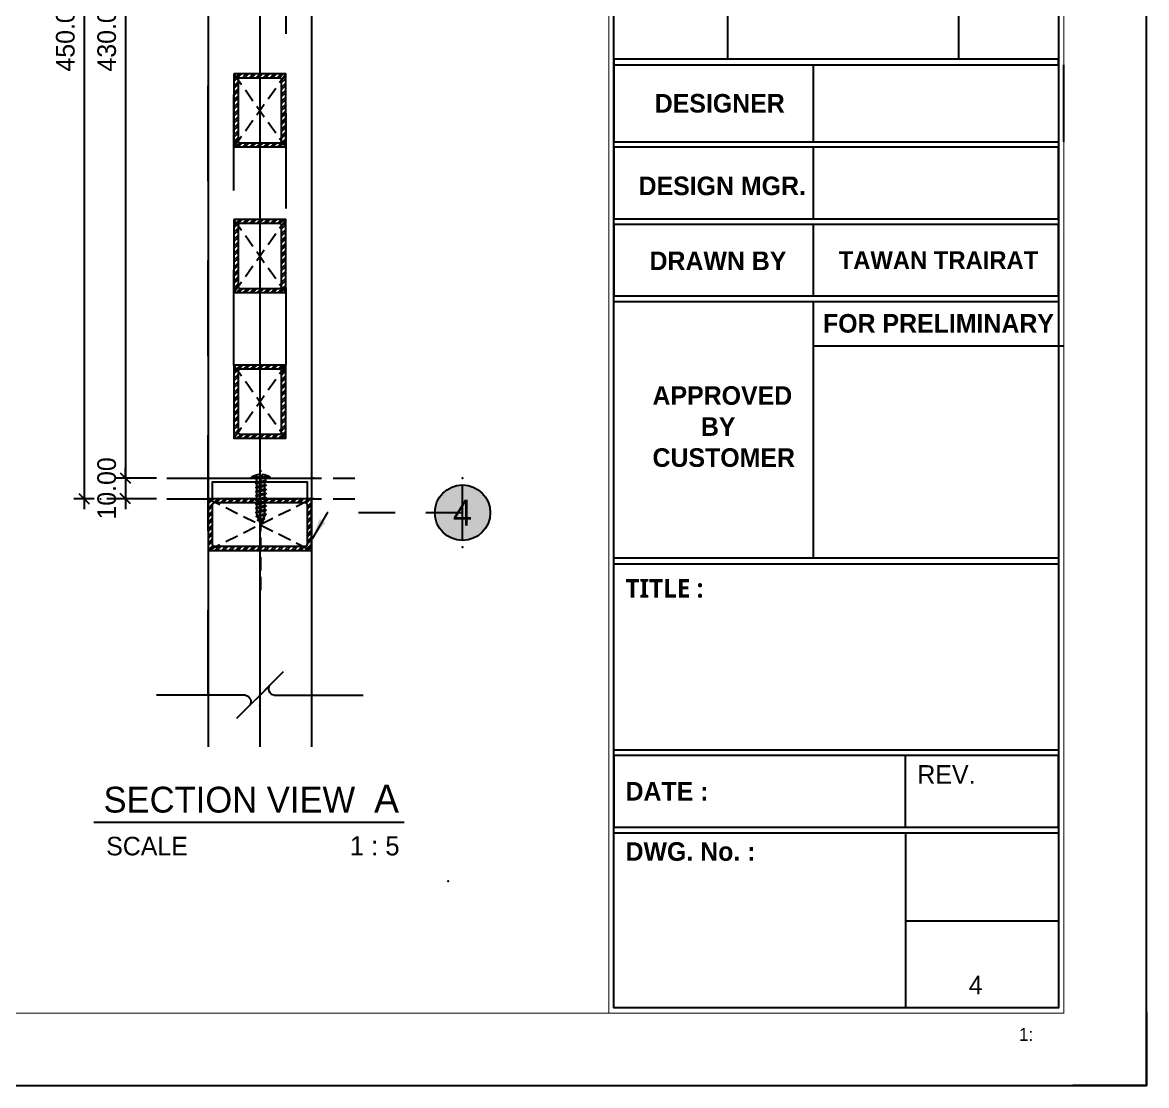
# Model space of a CAD drawing. Header units: millimetres. Extents: x -244126 to 368105, y -173968 to 259060.
# Drawn here: x -11771 to -11227, y 4240 to 4754 of the extents above; entities that cross this region are included whole.
import ezdxf
from ezdxf.enums import TextEntityAlignment as Align

# ---------------------------------------------------------------- set-up
doc = ezdxf.new("R2010")
doc.units = ezdxf.units.MM
doc.header["$MEASUREMENT"] = 0
for name, pattern in [('ACAD_ISO04W100', [30, 24, -3, 0, -3]), ('BORDER2', [22.224999999999998, 6.35, -3.175, 6.35, -3.175, 0, -3.175]), ('CENTER', [2, 1.25, -0.25, 0.25, -0.25]), ('HIDDEN', [9.524999999999999, 6.35, -3.175]), ('TA_GL_023.00000', [63.25, 23, -5.75, 5.75, -5.75, 23]), ('TA_HL_001.00', [6.5, 3.55, -2.95]), ('TA_HL_013.00000', [84.5, 46.15, -38.35])]:
    doc.linetypes.add(name, pattern=pattern)
for name, color, linetype in [('000 - D I M', 6, 'Continuous'), ('000 - GRID', 8, 'CENTER'), ('000 - H A T C H', 8, 'Continuous'), ('000 - H I D D E N', 7, 'Continuous'), ('000 - L I N E 0.1', 1, 'Continuous'), ('000 - SYMBOL CON', 1, 'Continuous'), ('000 - T E X T', 4, 'Continuous'), ('000 - TITLEBLOCK', 4, 'Continuous'), ('000 - WIPEOUT', 250, 'Continuous'), ('001 - ASCESSORIES', 1, 'Continuous'), ('002 - STRUCTURAL STEEL', 4, 'Continuous'), ('A04_TUBE SERIES', 7, 'Continuous')]:
    doc.layers.add(name, color=color, linetype=linetype)
doc.styles.add('BROWALLIA', font='BrowalliaUPC.ttf')
doc.styles.add('Cetury Gothic', font='GOTHIC.TTF')
doc.styles.add('CORDIA', font='cordia.shx')
doc.styles.add('MtXpl_Century_Gothic', font='GOTHICB.TTF')
doc.styles.add('TA', font='Cordia New.ttf', dxfattribs={"height": 4.5})
doc.dimstyles.new('DIM E-E', dxfattribs={"dimscale": 2, "dimtxt": 0.18, "dimasz": 0.1, "dimexe": 0.1, "dimexo": 0.1, "dimgap": 0.09, "dimtad": 1, "dimtoh": 1, "dimzin": 0, "dimdsep": 46, "dimtxsty": 'CORDIA', "dimblk": 'OBLIQUE', "dimcen": 0.1, "dimdle": 0.1, "dimclrd": 40, "dimclre": 140, "dimclrt": 3, "dimadec": 0, "dimazin": 0, "dimtfac": 1, "dimtix": 1, "dimtmove": 2, "dimatfit": 3, "dimfxl": 1, "dimtolj": 1, "dimtzin": 0, "dimarcsym": 0})

# ---------------------------------------------------------------- blocks, each defined once
blk = doc.blocks.new('A$Cfd196da9')
at = {"color": 0, "linetype": 'ByBlock', "const_width": 0.1}
blk.add_lwpolyline([(-143.5, -98.00000000003524), (96.5, -98.00000000003524), (96.5, 98.99999999999818), (-143.5, 98.99999999999818)], close=True, dxfattribs=at)
blk = doc.blocks.new('A$C5e861bfc')
at = {"color": 3, "linetype": 'Continuous'}
for p, q in [((11.47040790368919, -65.01700747420546), (11.47040790368919, -104.7358542747679)), ((33.82087306177709, -65.01700747420546), (33.82087306177709, -104.7358542747679)), ((0.5000003246241249, -105.2733926357469), (0.5000003246241249, -112.7225466695963)), ((19.76407442976779, -105.2733926357469), (19.76407442976779, -112.7225466695963)), ((44, -112.7225466695963), (44, -105.2733926357469)), ((0.5000003246241249, -112.7225466695963), (43.5, -112.7225466695963)), ((19.76407442976779, -113.2600850305171), (19.76407442976779, -120.1717007033876)), ((19.76407442976779, -120.7092390643083), (19.76407442976779, -127.6208547371789)), ((19.76407442976779, -128.1583930981578), (19.76407442976779, -153.0098855276592)), ((19.76407442976779, -132.4586999859021), (44, -132.4586999859021)), ((28.69890843388566, -179.006970301707), (28.69890843388566, -172.0953546288365)), ((28.69890843388566, -179.544508662686), (28.69890843388566, -196.4624616393412)), ((28.69890843388566, -188.0687394183769), (43.5, -188.0687394183769))]:
    blk.add_line(p, q, dxfattribs=at)
for points in [[(0.5, -105.2733926357469), (43.5, -105.2733926357469), (43.5, -104.7358542747679), (0.5, -104.7358542747679)], [(0.5000003246241249, -120.1717007033876), (43.5, -120.1717007033876), (43.5, -113.2600850305171), (0.5000003246241249, -113.2600850305171)], [(0.5000003246241249, -127.6208547371789), (43.5, -127.6208547371789), (43.5, -120.7092390643083), (0.5000003246241249, -120.7092390643083)], [(0.5000003246241249, -128.1583930981578), (43.5, -128.1583930981578), (43.5, -153.0098855276592), (0.5000003246241249, -153.0098855276592)], [(0.5, -153.5474238886381), (43.5, -153.5474238886381), (43.5, -171.5578162678576), (0.5, -171.5578162678576)], [(0.5000003246241249, -179.006970301707), (43.5, -179.006970301707), (43.5, -172.0953546288365), (0.5000003246241249, -172.0953546288365)], [(0.5, -179.544508662686), (43.5, -179.544508662686), (43.5, -196.5000000000291), (0.5, -196.5000000000291)]]:
    blk.add_lwpolyline(points, close=True, dxfattribs=at)
at = {"layer": '000 - T E X T', "color": 3, "const_width": 0.1}
blk.add_lwpolyline([(0, -197.0000000000291), (44, -197.0000000000291), (44, 0), (0, 0)], close=True, dxfattribs=at)
at = {"color": 4, "linetype": 'BORDER2', "style": 'MtXpl_Century_Gothic'}
blk.add_text('TAWAN TRAIRAT', height=1.720122755100661, dxfattribs=at).set_placement((31.88203721487662, -124.1650469007436), align=Align.MIDDLE_CENTER)
at = {"color": 4, "char_height": 1.8, "style": 'Cetury Gothic'}
for s, insert, attachment_point in [('{\\fCentury Gothic|b1|i0|c0|p34;DESIGNER}', (4.444193431860185, -108.0998563348257), 1), ('{\\fCentury Gothic|b1|i0|c0|p34;DESIGN MGR.}', (2.881910953656188, -116.086548729596), 1), ('{\\fCentury Gothic|b1|i0|c0|p34;DRAWN BY}', (3.938821222851402, -123.3359927654674), 1), ('{\\fCentury Gothic|b1|i0|c0|p34;FOR PRELIMINARY}', (31.88203721487662, -129.3829482341243), 2), ('{\\fCentury Gothic|b1|i0|c0|p34;APPROVED\\P       BY\\PCUSTOMER}', (4.227814595971722, -136.3636560618179), 1), ('{\\f@Malgun Gothic|b1|i0|c0|p34;TITLE :}', (1.620489772991277, -155.0047553489567), 1), ('REV.', (29.84535904027871, -173.015147728147), 1), ('{\\fCentury Gothic|b1|i0|c0|p34;DATE :}', (1.620490097615402, -174.6374573390931), 1), ('{\\fCentury Gothic|b1|i0|c0|p34;DWG. No. :}', (1.620489772991277, -180.4643017619383), 1)]:
    blk.add_mtext(s, dxfattribs=dict(at, insert=insert, attachment_point=attachment_point))
blk = doc.blocks.new('*U1678')
at = {"layer": '000 - L I N E 0.1', "color": 21, "linetype": 'Continuous'}
blk.add_lwpolyline([(1485, 35.5985669515303), (1485, 0), (1449.40143304847, 0)], dxfattribs=at)
at = {"layer": '000 - T E X T', "color": 3, "const_width": 0.5}
blk.add_lwpolyline([(1445, 34.99999999982492), (1225, 34.99999999982492), (1225, 1019.999999999991), (1445, 1019.999999999991)], close=True, dxfattribs=at)
at = {"layer": '000 - T E X T', "color": 3}
blk.add_lwpolyline([(1442.5, 37.49999999982492), (1227.5, 37.49999999982492), (1227.5, 1017.499999999991), (1442.5, 1017.499999999991)], close=True, dxfattribs=at)
at = {"layer": '000 - TITLEBLOCK', "color": 250}
blk.add_lwpolyline([(0, 0), (1485, 0), (1485, 1050), (0, 1050)], close=True, dxfattribs=at)
at = {"xscale": 5, "yscale": 5, "zscale": 5}
blk.add_blockref('A$C5e861bfc', (1225, 1019.999999999991), dxfattribs=at)
at = {"layer": '000 - T E X T', "color": 3, "xscale": 5, "yscale": 5, "zscale": 5}
blk.add_blockref('A$Cfd196da9', (742.5, 525), dxfattribs=at)
at = {"color": 4, "style": 'Cetury Gothic'}
blk.add_text(' 1:', height=6.254991836728832, dxfattribs=at).set_placement((1420.987558840125, 21.60324840374415))
at = {"color": 4, "style": 'TA'}
blk.add_attdef('PAPER_SIZE', text='', height=6.254991836728832, dxfattribs=at).set_placement((1421.497533925394, 24.9351406972437), align=Align.MIDDLE_RIGHT)
blk.add_attdef('SCALE_SIZE', text='', height=6.254991836728832, dxfattribs=at).set_placement((1433.777100564457, 25.06541131656832), align=Align.MIDDLE_LEFT)
at = {"layer": '000 - T E X T', "color": 250, "style": 'TA'}
for tag, height, p in [('SUPERLINK', 5, (43.16158817450173, 1039.413349658148)), ('NAMEFILE', 5, (43.16158817450173, 1029.412246727175)), ('SC', 100, (8.409393920970842, 938.0263306360052))]:
    blk.add_attdef(tag, text='', height=height, dxfattribs=at).set_placement(p, align=Align.MIDDLE_LEFT)
at = {"layer": '000 - T E X T', "color": 4, "style": 'TA'}
for tag, height, p in [('PRELIM_NAME_JOB_1', 5, (1311.66251245334, 825.4775246981762)), ('PRELIM_NAME_JOB_2', 5, (1311.66251245334, 814.5692861389898)), ('PRELIM_NAME_PROJECT_1', 7.5, (1237.016375002395, 773.2756477634939)), ('PRELIM_NAME_PROJECT_2', 7.5, (1237.016375002395, 754.7756477634948)), ('PRELIM_NAME_PROJECT_3', 7.5, (1237.016375002395, 736.2756477634957)), ('PRELIM_NAME_TITLE_3', 6, (1238.766375002397, 184.9701797748185)), ('DRAWING_NO1', 6.000000000000001, (1236.527177739654, 82.28844565974441)), ('DRAWING_NO2', 6.000000000000001, (1236.527177739654, 62.28623979779741)), ('PRELIM_NAME_TITLE_1', 1.2, (247.7532750004793, 43.65403595496355)), ('PRELIM_NAME_TITLE_2', 1.2, (247.7532750004793, 40.32403595496362))]:
    blk.add_attdef(tag, text='', height=height, dxfattribs=at).set_placement(p, align=Align.MIDDLE_LEFT)
at = {"layer": '000 - T E X T', "color": 4, "style": 'Cetury Gothic'}
for tag, p in [('SHEET_NO.', (1403.947357155112, 84.99435907255929)), ('TOTAL_SHEET_NO.', (1402.414607150331, 44.0996035783246))]:
    blk.add_attdef(tag, text='', height=9, dxfattribs=at).set_placement(p, align=Align.CENTER)
at = {"layer": '000 - T E X T', "color": 4, "style": 'TA'}
blk.add_attdef('NAME_REMARK', (138.2147494100354, 43.25992316494649), '', height=10, dxfattribs=at)
blk = doc.blocks.new('*U474')
at = {"color": 250}
blk.add_wipeout([(12.50000000000001, 6.224578317002395e-15), (12.500000000000032, 35.35533905932699), (-12.499999999999986, 35.35533905932698), (-12.500000000000014, 1.117552403726678e-15)], dxfattribs=at).dxf.layer = '000 - WIPEOUT'
at = {"layer": '000 - H I D D E N', "color": 8, "linetype": 'HIDDEN'}
for p, q in [((12.50000000000001, 1.977766706437148e-14), (-12.49999999999999, 35.35533905932699)), ((12.50000000000002, 35.355339059327), (-12.5, 8.644042366032528e-15))]:
    blk.add_line(p, q, dxfattribs=at)
at = {"layer": '002 - STRUCTURAL STEEL', "color": 0}
blk.add_lwpolyline([(12.5, -8.644042366032526e-15), (12.50000000000001, 35.35533905932697), (-12.5, 35.35533905932696), (-12.50000000000001, -2.333038074317198e-14)], close=True, dxfattribs=at)
blk.add_lwpolyline([(10.5, 3.000000000000006), (10.50000000000001, 32.35533905932698, 0.4142135623730953), (9.500000000000014, 33.35533905932699), (-9.499999999999993, 33.35533905932697, 0.4142135623730948), (-10.49999999999999, 32.35533905932697), (-10.50000000000001, 2.999999999999995, 0.4142135623730953), (-9.500000000000004, 1.999999999999994), (9.5, 2.000000000000006, 0.4142135623730948)], format="xyb", close=True, dxfattribs=at)
at = {"layer": 'Defpoints', "color": 250}
blk.add_lwpolyline([(12.5, -8.644042366032526e-15), (12.50000000000001, 35.35533905932697), (-12.5, 35.35533905932696), (-12.50000000000001, -1.977766706437148e-14)], close=True, dxfattribs=at)
at = {"color": 250}
blk.add_wipeout([(12.50000000000001, 6.224578317002395e-15), (12.500000000000032, 35.35533905932699), (-12.499999999999986, 35.35533905932698), (-12.500000000000014, 1.117552403726678e-15)], dxfattribs=at).dxf.layer = '000 - WIPEOUT'
at = {"layer": '000 - H A T C H'}
h = blk.add_hatch(dxfattribs=at)
h.set_pattern_fill('ANSI32', color=256, scale=0.25)
h.set_pattern_definition([(45, (7.105427357601002e-15, 22.85533905932799), (-1.683798022700467, 1.683798022700467), []), (45, (1.122532500000007, 22.85533905932799), (-1.683798022700467, 1.683798022700467), [])])
h.paths.add_polyline_path([(12.5, -8.644042366032526e-15), (12.50000000000001, 35.35533905932697), (-12.5, 35.35533905932696), (-12.50000000000001, -2.333038074317198e-14)])
edge = h.paths.add_edge_path(flags=16)
edge.add_line((10.5, 3.000000000000006), (10.50000000000001, 32.35533905932698))
edge.add_arc((9.50000000000001, 32.35533905932698), 1.000000000000004, 0, 89.9999999999998)
edge.add_line((9.500000000000014, 33.35533905932699), (-9.499999999999993, 33.35533905932697))
edge.add_arc((-9.49999999999999, 32.35533905932697), 1, 90.0000000000002, 180)
edge.add_line((-10.49999999999999, 32.35533905932697), (-10.50000000000001, 2.999999999999993))
edge.add_arc((-9.500000000000005, 2.999999999999996), 1.000000000000002, 180.0000000000001, 270.0000000000001)
edge.add_line((-9.500000000000004, 1.999999999999994), (9.5, 2.000000000000006))
edge.add_arc((9.499999999999998, 3.000000000000004), 0.9999999999999987, 270.0000000000001, 360.0000000000001)
at = {"layer": '000 - H I D D E N', "color": 8, "linetype": 'HIDDEN'}
for p, q in [((12.50000000000001, 1.977766706437148e-14), (-12.49999999999999, 35.35533905932699)), ((12.50000000000002, 35.355339059327), (-12.5, 8.644042366032528e-15))]:
    blk.add_line(p, q, dxfattribs=at)
at = {"layer": '002 - STRUCTURAL STEEL', "color": 0}
blk.add_lwpolyline([(12.5, -8.644042366032526e-15), (12.50000000000001, 35.35533905932697), (-12.5, 35.35533905932696), (-12.50000000000001, -2.333038074317198e-14)], close=True, dxfattribs=at)
blk.add_lwpolyline([(10.5, 3.000000000000006), (10.50000000000001, 32.35533905932698, 0.4142135623730953), (9.500000000000014, 33.35533905932699), (-9.499999999999993, 33.35533905932697, 0.4142135623730948), (-10.49999999999999, 32.35533905932697), (-10.50000000000001, 2.999999999999995, 0.4142135623730953), (-9.500000000000004, 1.999999999999994), (9.5, 2.000000000000006, 0.4142135623730948)], format="xyb", close=True, dxfattribs=at)
at = {"layer": 'Defpoints', "color": 250}
blk.add_lwpolyline([(12.5, -8.644042366032526e-15), (12.50000000000001, 35.35533905932697), (-12.5, 35.35533905932696), (-12.50000000000001, -1.977766706437148e-14)], close=True, dxfattribs=at)
blk = doc.blocks.new('*U475')
at = {"color": 0}
blk.add_wipeout([(-12.5, 375.3735150073936), (12.499999999999972, 375.3735150073936), (12.499999999999972, 5.684341886080802e-14), (-12.5, 5.684341886080802e-14)], dxfattribs=at).dxf.layer = '000 - WIPEOUT'
at = {"layer": '002 - STRUCTURAL STEEL', "color": 0, "linetype": 'ByBlock'}
blk.add_lwpolyline([(-12.5, 375.3735150073935), (12.5, 375.3735150073935), (12.5, 0), (-12.5, -4.286263797015736e-16)], close=True, dxfattribs=at)
blk = doc.blocks.new('*U476')
at = {"color": 250}
blk.add_wipeout([(25.000000000000007, 1.265654248072679e-14), (25.000000000000025, 25.000000000000004), (-24.99999999999997, 24.99999999999999), (-24.999999999999993, -8.215650382226152e-15)], dxfattribs=at).dxf.layer = '000 - WIPEOUT'
at = {"layer": '000 - H I D D E N', "color": 8, "linetype": 'HIDDEN'}
for p, q in [((25, 2.534447941354095e-14), (-24.99999999999998, 25)), ((25.00000000000002, 25.00000000000003), (-25, 4.608038515797246e-15))]:
    blk.add_line(p, q, dxfattribs=at)
at = {"layer": '002 - STRUCTURAL STEEL', "color": 0}
blk.add_lwpolyline([(24.99999999999999, -3.077230016863053e-15), (25.00000000000001, 25), (-24.99999999999999, 24.99999999999998), (-25.00000000000001, -2.736638459340726e-14)], close=True, dxfattribs=at)
blk.add_lwpolyline([(22.99999999999999, 3.000000000000012), (23.00000000000001, 22.00000000000001, 0.4142135623730953), (22.00000000000001, 23.00000000000001), (-21.99999999999999, 22.99999999999999, 0.4142135623730948), (-22.99999999999998, 21.99999999999999), (-23, 2.999999999999991, 0.4142135623730953), (-22, 1.99999999999999), (21.99999999999999, 2.000000000000012, 0.4142135623730948)], format="xyb", close=True, dxfattribs=at)
at = {"layer": 'Defpoints', "color": 250}
blk.add_lwpolyline([(24.99999999999999, -3.077230016863053e-15), (25.00000000000001, 25), (-24.99999999999999, 24.99999999999998), (-25.00000000000001, -2.381367091460676e-14)], close=True, dxfattribs=at)
at = {"color": 250}
blk.add_wipeout([(25.000000000000007, 1.265654248072679e-14), (25.000000000000025, 25.000000000000004), (-24.99999999999997, 24.99999999999999), (-24.999999999999993, -8.215650382226152e-15)], dxfattribs=at).dxf.layer = '000 - WIPEOUT'
at = {"layer": '000 - H A T C H'}
h = blk.add_hatch(dxfattribs=at)
h.set_pattern_fill('ANSI32', color=256, scale=0.25)
h.set_pattern_definition([(45, (7.105427357601002e-15, 12.50000000000101), (-1.683798022700467, 1.683798022700467), []), (45, (1.122532500000007, 12.50000000000101), (-1.683798022700467, 1.683798022700467), [])])
h.paths.add_polyline_path([(24.99999999999999, -3.077230016863053e-15), (25.00000000000001, 25), (-24.99999999999999, 24.99999999999998), (-25.00000000000001, -2.736638459340726e-14)])
edge = h.paths.add_edge_path(flags=16)
edge.add_line((22.99999999999999, 3.000000000000012), (23.00000000000001, 22.00000000000001))
edge.add_arc((22, 22.00000000000001), 1.000000000000004, 359.9999999999998, 449.9999999999998)
edge.add_line((22.00000000000001, 23.00000000000001), (-21.99999999999999, 22.99999999999999))
edge.add_arc((-21.99999999999998, 21.99999999999999), 0.9999999999999964, 90.0000000000002, 180.0000000000002)
edge.add_line((-22.99999999999998, 21.99999999999999), (-23, 2.999999999999989))
edge.add_arc((-22, 2.999999999999992), 1, 180.0000000000001, 270.0000000000002)
edge.add_line((-22, 1.99999999999999), (21.99999999999999, 2.000000000000012))
edge.add_arc((21.99999999999999, 3.00000000000001), 0.9999999999999987, 270, 360.0000000000001)
at = {"layer": '000 - H I D D E N', "color": 8, "linetype": 'HIDDEN'}
for p, q in [((25, 2.534447941354095e-14), (-24.99999999999998, 25)), ((25.00000000000002, 25.00000000000003), (-25, 4.608038515797246e-15))]:
    blk.add_line(p, q, dxfattribs=at)
at = {"layer": '002 - STRUCTURAL STEEL', "color": 0}
blk.add_lwpolyline([(24.99999999999999, -3.077230016863053e-15), (25.00000000000001, 25), (-24.99999999999999, 24.99999999999998), (-25.00000000000001, -2.736638459340726e-14)], close=True, dxfattribs=at)
blk.add_lwpolyline([(22.99999999999999, 3.000000000000012), (23.00000000000001, 22.00000000000001, 0.4142135623730953), (22.00000000000001, 23.00000000000001), (-21.99999999999999, 22.99999999999999, 0.4142135623730948), (-22.99999999999998, 21.99999999999999), (-23, 2.999999999999991, 0.4142135623730953), (-22, 1.99999999999999), (21.99999999999999, 2.000000000000012, 0.4142135623730948)], format="xyb", close=True, dxfattribs=at)
at = {"layer": 'Defpoints', "color": 250}
blk.add_lwpolyline([(24.99999999999999, -3.077230016863053e-15), (25.00000000000001, 25), (-24.99999999999999, 24.99999999999998), (-25.00000000000001, -2.381367091460676e-14)], close=True, dxfattribs=at)
blk = doc.blocks.new('*U477')
at = {"color": 0}
blk.add_wipeout([(-25, 649.9712288242545), (25.000000000000057, 649.9712288242545), (25.000000000000057, 5.684341886080802e-14), (-25, 5.684341886080802e-14)], dxfattribs=at).dxf.layer = '000 - WIPEOUT'
at = {"layer": '002 - STRUCTURAL STEEL', "color": 0, "linetype": 'ByBlock'}
blk.add_lwpolyline([(-25, 649.9712288242545), (25, 649.9712288242545), (25, 0), (-25, 1.102182119232618e-15)], close=True, dxfattribs=at)
blk = doc.blocks.new('*U479')
at = {"color": 3}
blk.add_point((0, -50.99019513593765), dxfattribs=at)
at = {"layer": '000 - GRID', "color": 0, "linetype": 'ByBlock'}
blk.add_line((0, 20), (3.556405372084151e-14, -70.99019513593763), dxfattribs=at)
at = {"layer": '000 - GRID', "color": 0}
blk.add_point((0, 0), dxfattribs=at)
at = {"style": 'TA', "flags": 1}
blk.add_attdef('LOCATION', (6, 6), '', height=4.5, dxfattribs=at)
blk = doc.blocks.new('_Oblique')
at = {"color": 0, "linetype": 'ByBlock', "lineweight": -2}
blk.add_line((-0.5, -0.5), (0.5, 0.5), dxfattribs=at)
blk = doc.blocks.new('*D2440')
at = {"layer": '000 - D I M', "color": 40, "linetype": 'Continuous', "lineweight": -2, "transparency": 16777216}
blk.add_line((-11721.12748764223, 4968.736289392634), (-11721.12748764223, 4528.736289392688), dxfattribs=at)
at = {"layer": '000 - D I M', "color": 140, "linetype": 'ACAD_ISO04W100', "lineweight": -2, "transparency": 16777216}
for p, q in [((-11706.12748764223, 4963.736289392634), (-11726.12748764223, 4963.736289392634)), ((-11706.12748764223, 4533.736289392688), (-11726.12748764223, 4533.736289392688))]:
    blk.add_line(p, q, dxfattribs=at)
at = {"layer": 'Defpoints', "color": 0, "linetype": 'Continuous', "transparency": 16777216}
for p in [(-11701.12748764223, 4963.736289392634), (-11721.12748764223, 4533.736289392688), (-11701.12748764223, 4533.736289392688)]:
    blk.add_point(p, dxfattribs=at)
at = {"layer": '000 - D I M', "color": 40, "linetype": 'Continuous', "lineweight": -2, "transparency": 16777216, "xscale": 5, "yscale": 5, "zscale": 5}
for p, rotation in [((-11721.12748764223, 4963.736289392634), 90), ((-11721.12748764223, 4533.736289392688), 270)]:
    blk.add_blockref('_Oblique', p, dxfattribs=dict(at, rotation=rotation))
at = {"layer": '000 - D I M', "color": 3, "linetype": 'Continuous', "transparency": 16777216, "insert": (-11730.12748764223, 4748.736289392664), "char_height": 9, "attachment_point": 5, "rotation": 90, "style": 'CORDIA'}
blk.add_mtext('\\A1;430.00', dxfattribs=at)
blk = doc.blocks.new('*D2441')
at = {"layer": '000 - D I M', "color": 40, "linetype": 'Continuous', "lineweight": -2, "transparency": 16777216}
for p, q in [((-11721.12748764223, 4533.736289392688), (-11721.12748764223, 4538.736289392688)), ((-11721.12748764223, 4533.736289392688), (-11721.12748764223, 4523.736289392263)), ((-11721.12748764223, 4523.736289392263), (-11721.12748764223, 4518.736289392263))]:
    blk.add_line(p, q, dxfattribs=at)
at = {"layer": '000 - D I M', "color": 140, "linetype": 'ACAD_ISO04W100', "lineweight": -2, "transparency": 16777216}
for p, q in [((-11706.12748764223, 4533.736289392688), (-11726.12748764223, 4533.736289392688)), ((-11706.12748764223, 4523.736289392263), (-11726.12748764223, 4523.736289392263))]:
    blk.add_line(p, q, dxfattribs=at)
at = {"layer": 'Defpoints', "color": 0, "linetype": 'Continuous', "transparency": 16777216}
for p in [(-11701.12748764223, 4533.736289392688), (-11721.12748764223, 4523.736289392263), (-11701.12748764223, 4523.736289392263)]:
    blk.add_point(p, dxfattribs=at)
at = {"layer": '000 - D I M', "color": 40, "linetype": 'Continuous', "lineweight": -2, "transparency": 16777216, "xscale": 5, "yscale": 5, "zscale": 5}
for p, rotation in [((-11721.12748764223, 4533.736289392688), 270), ((-11721.12748764223, 4523.736289392263), 90)]:
    blk.add_blockref('_Oblique', p, dxfattribs=dict(at, rotation=rotation))
at = {"layer": '000 - D I M', "color": 3, "linetype": 'Continuous', "transparency": 16777216, "insert": (-11730.12748764223, 4528.736289392478), "char_height": 9, "attachment_point": 5, "rotation": 90, "style": 'CORDIA'}
blk.add_mtext('\\A1;10.00', dxfattribs=at)
blk = doc.blocks.new('*D2435')
at = {"layer": '000 - D I M', "color": 40, "linetype": 'Continuous', "lineweight": -2, "transparency": 16777216}
blk.add_line((-11741.12748764223, 4978.736289392685), (-11741.12748764223, 4518.736289392263), dxfattribs=at)
at = {"layer": '000 - D I M', "color": 140, "linetype": 'ACAD_ISO04W100', "lineweight": -2, "transparency": 16777216}
for p, q in [((-11706.12748764223, 4973.736289392685), (-11746.12748764223, 4973.736289392685)), ((-11706.12748764223, 4523.736289392263), (-11746.12748764223, 4523.736289392263))]:
    blk.add_line(p, q, dxfattribs=at)
at = {"layer": 'Defpoints', "color": 0, "linetype": 'Continuous', "transparency": 16777216}
for p in [(-11701.12748764223, 4973.736289392685), (-11741.12748764223, 4523.736289392263), (-11701.12748764223, 4523.736289392263)]:
    blk.add_point(p, dxfattribs=at)
at = {"layer": '000 - D I M', "color": 40, "linetype": 'Continuous', "lineweight": -2, "transparency": 16777216, "xscale": 5, "yscale": 5, "zscale": 5}
for p, rotation in [((-11741.12748764223, 4973.736289392685), 90), ((-11741.12748764223, 4523.736289392263), 270)]:
    blk.add_blockref('_Oblique', p, dxfattribs=dict(at, rotation=rotation))
at = {"layer": '000 - D I M', "color": 3, "linetype": 'Continuous', "transparency": 16777216, "insert": (-11750.12748764223, 4748.736289392476), "char_height": 9, "attachment_point": 5, "rotation": 90, "style": 'CORDIA'}
blk.add_mtext('\\A1;450.00', dxfattribs=at)
blk = doc.blocks.new('*U481')
at = {"color": 3}
blk.add_wipeout([(-0.9685038215149583, 0.03149617848510289), (0.9742554094286207, 1.9742554094286362), (0.8904510888090453, 1.7863522850503806), (0.8708379884181453, 1.5815448764961992), (0.9174576636693764, 1.3811518771545792), (1.025457406501068, 1.2060324783037224), (1.1835953706357247, 1.0744151063310952), (1.3754107512895863, 1.0000000000001954), (9.999999999999972, 1.0000000000001954), (9.999999999999972, -5.666666666666753), (-9.997123798782038, -5.666644855551596), (-9.997123798782038, 1.0000218111150652), (-1.3696712395966095, 0.9999999999999041), (-1.1785072519194701, 0.9265323906761544), (-1.0207406124602278, 0.7959534977488936), (-0.9128362319457095, 0.6218908525025562), (-0.8660552743222432, 0.422510056516046), (-0.8852799142602361, 0.21861897524068397)], dxfattribs=at).dxf.layer = '000 - WIPEOUT'
at = {"color": 250}
blk.add_lwpolyline([(10, 1.000000000000194), (10, 1.000000000000194)], dxfattribs=at)
at = {"color": 3}
blk.add_point((0.002875793956844556, 0.002875793956870136), dxfattribs=at)
at = {"layer": '000 - SYMBOL CON', "color": 0, "extrusion": (0, 0, -1)}
blk.add_line((2.268895206554007, 3.268895206553958), (-2.268895206554007, -1.268895206553958), dxfattribs=at)
at = {"layer": '000 - SYMBOL CON', "color": 0}
for p, q in [((-1.369659163375911, 1.000000000000195), (-9.997123798782013, 1.000021811115062)), ((1.375410751289601, 1.000000000000194), (10, 1.000000000000194))]:
    blk.add_line(p, q, dxfattribs=at)
at = {"layer": '000 - SYMBOL CON', "color": 0, "extrusion": (0, 0, -1)}
for centre, radius, start, end in [((-1.507132290951753, 1.623953840997904), 0.6377060135413559, 281.9205584147383, 33.32004142547915), ((1.498520368454774, 0.3792925398936495), 0.6339399411924607, 101.7271520123298, 213.2728479876671)]:
    blk.add_arc(centre, radius, start, end, dxfattribs=at)
blk = doc.blocks.new('000 - ARROW FOR SYMBOL')
at = {"layer": '000 - SYMBOL CON', "color": 0, "linetype": 'HIDDEN'}
blk.add_solid([(1.288675134594087, 1.565384140907554), (0, 0), (0.7113248654059134, 1.898717474236037)], dxfattribs=at)
blk = doc.blocks.new('*U490')
h = blk.add_hatch(color=250)
h.dxf.hatch_style = 1
edge = h.paths.add_edge_path()
edge.add_arc((0, 4.440892098500626e-16), 2.682889368654322, 0, 360)
for p in [(0, 3.32561480080992), (0, -3.325614800809919)]:
    blk.add_point(p)
at = {"layer": '000 - SYMBOL CON', "color": 0, "linetype": 'ByBlock'}
for points in [[(0, 0), (-13.08005684045274, 0), (-14.53387795655981, -2.518092038210452)], [(-13.08005684045274, 1.224646799147353e-15), (-13.08005684045274, 0), (-14.53387795657446, -2.518092038233345)]]:
    blk.add_lwpolyline(points, dxfattribs=at)
at = {"layer": '000 - SYMBOL CON', "color": 2}
blk.add_circle((0, 4.440892098500626e-16), 2.682889368654322, dxfattribs=at)
at = {"layer": 'Defpoints', "color": 250}
blk.add_line((0, -2.682889368654322), (4.440892098500626e-16, 2.682889368654322), dxfattribs=at)
at = {"layer": '000 - SYMBOL CON', "color": 0}
for p in [(-14.53387795655981, -2.518092038210452), (-14.53387795657446, -2.518092038233345)]:
    blk.add_blockref('000 - ARROW FOR SYMBOL', p, dxfattribs=at)
at = {"layer": '000 - T E X T', "style": 'BROWALLIA'}
blk.add_attdef('NO.CODE', text='', height=2.5, dxfattribs=at).set_placement((0, 0), align=Align.MIDDLE_CENTER)
blk = doc.blocks.new('SCREW No.8 - 25.40mm.')
at = {"layer": '000 - H A T C H'}
h = blk.add_hatch(color=250, dxfattribs=at)
h.dxf.hatch_style = 1
edge = h.paths.add_edge_path()
edge.add_arc((0.001572131985994922, -0.003004541472591889), 0.00104645436818185, 294.1341226855835, 332.4587230169149)
edge.add_arc((0.002512814835426973, -0.002831812036674826), 0.0006567219107839141, 218.6596436729191, 268.88189727229064, ccw=False)
edge.add_line((0.002000000000407447, -0.00324206148889062), (0.001999999999952699, -0.001959526135578933))
edge.add_arc((0.001572131985994922, -0.001004541472184435), 0.00104645436818185, 294.1341226855835, 332.4587230169149)
edge.add_arc((0.002512814835426973, -0.0008318120360399986), 0.0006567219110112446, 225.6091470700266, 268.88189727267775, ccw=False)
edge.add_line((0.002053405502920207, -0.001301095248663849), (0.00250000000050931, -6.938893903907228e-18))
edge.add_line((0.00250000000050931, -6.938893903907228e-18), (0.004500000000007269, -6.938893903907228e-18))
edge.add_line((0.004500000000007269, -6.938893903907228e-18), (0.004500000000007269, 0.0004999999996471091))
edge.add_arc((-4.54754289780368e-13, -0.007337500000176085), 0.009037500000076724, 60.13716564062657, 86.01192822853085)
edge.add_line((0.0006285472118179244, 0.001678116154835152), (0.0006285472118179244, 0.0009934728495863965))
edge.add_line((0.0006285472118179244, 0.0009934728495863965), (-0.000564256135476178, 0.0009934728495863965))
edge.add_line((-0.000564256135476178, 0.0009934728495863965), (-0.000564256135476178, 0.001682368139881874))
edge.add_arc((-4.54754289780368e-13, -0.007337499999948711), 0.009037499999769851, 93.57958905786862, 119.8628343536553)
edge.add_line((-0.004500000000007283, 0.0005000000001018634), (-0.004500000000007283, 0))
edge.add_line((-0.004500000000007283, -6.938893903907228e-18), (-0.002500000000054577, -6.938893903907228e-18))
edge.add_line((-0.002500000000054577, -6.938893903907228e-18), (-0.001999999999952713, -0.001798302246243118))
edge.add_line((-0.001999999999952713, -0.001798302246243118), (-0.001999999999952713, -0.002141140745152377))
edge.add_arc((-0.002869498795917032, -0.001719220970699105), 0.0009664597520114843, 292.4775851523066, 334.1152605710679, ccw=False)
edge.add_arc((-0.001896586149541697, -0.002018123876268881), 0.0008468196992643867, 224.5560261849951, 262.9855147651136)
edge.add_line((-0.001999999999952713, -0.002858605392248144), (-0.001999999999952713, -0.004141140744650336))
edge.add_arc((-0.002869498795917032, -0.003719220970197064), 0.0009664597520114843, 292.4775851523066, 334.1152605710679, ccw=False)
edge.add_arc((-0.001896586149541697, -0.004018123875766839), 0.0008468196992643867, 224.5560261849951, 262.9855147651136)
edge.add_line((-0.001999999999952713, -0.004858605391746103), (-0.001999999999952713, -0.00614114074505779))
edge.add_arc((-0.002869498795917032, -0.005719220970604517), 0.0009664597520114843, 292.4775851523066, 334.1152605710679, ccw=False)
edge.add_arc((-0.001896586149541697, -0.006018123876174293), 0.0008468196992643867, 224.5560261849951, 262.9855147651136)
edge.add_line((-0.001999999999952713, -0.006858605392153556), (-0.001999999999952713, -0.008141140744555748))
edge.add_arc((-0.002869498795917032, -0.007719220970102476), 0.0009664597520114843, 292.4775851523066, 334.1152605710679, ccw=False)
edge.add_arc((-0.001896586149541697, -0.008018123875672252), 0.0008468196992643867, 224.5560261849951, 262.9855147651136)
edge.add_line((-0.001999999999952713, -0.008858605391651515), (-0.001999999999952713, -0.0101411407449632))
edge.add_arc((-0.002869498795917032, -0.00971922097050993), 0.0009664597520114843, 292.4775851523066, 334.1152605710679, ccw=False)
edge.add_arc((-0.001896586149541697, -0.01001812387607971), 0.0008468196992643867, 224.5560261849951, 262.9855147651136)
edge.add_line((-0.001999999999952713, -0.01085860539205897), (-0.001999999999952713, -0.01214114074491591))
edge.add_arc((-0.002869498795462284, -0.01171922097023526), 0.0009664597517016227, 292.4775851325489, 334.11526054717115, ccw=False)
edge.add_arc((-0.001896586149541697, -0.01201812387557766), 0.0008468196992643867, 224.5560261849951, 262.9855147651136)
edge.add_line((-0.001999999999952713, -0.01285860539155693), (-0.001999999999952713, -0.01414114074441387))
edge.add_arc((-0.002869498795917032, -0.0137192209699606), 0.0009664597520114843, 292.4775851523066, 334.1152605710679, ccw=False)
edge.add_arc((-0.001896586149541697, -0.01401812387553037), 0.0008468196992643867, 224.5560261849951, 262.9855147651136)
edge.add_line((-0.001999999999952713, -0.01485860539150963), (-0.001999999999952713, -0.01614114074482132))
edge.add_arc((-0.002869498795462284, -0.01571922097014068), 0.0009664597517016227, 292.4775851325489, 334.11526054717115, ccw=False)
edge.add_arc((-0.001896586149541697, -0.01601812387548308), 0.0008468196992643867, 224.5560261849951, 262.9855147651136)
edge.add_line((-0.001999999999952713, -0.01685860539146234), (-0.001999999999952713, -0.01762908327873448))
edge.add_line((-0.001999999999952713, -0.01762908327873448), (-0.001832542439842662, -0.01807878358317794))
edge.add_arc((-0.00270204123580698, -0.01765686380872467), 0.0009664597520114843, 292.4775851523066, 334.1152605710679, ccw=False)
edge.add_arc((-0.001729128589431646, -0.01795576671429445), 0.0008468196992643867, 224.5560261849951, 262.9855147651136)
edge.add_line((-0.001832542439842662, -0.01879624823027371), (-0.001585462785442367, -0.01874230570797409))
edge.add_line((-0.001585462785442367, -0.01874230570797409), (-0.001136817694259669, -0.01994712341797823))
edge.add_arc((-0.002006316490223987, -0.01952520364352495), 0.0009664597520114843, 292.4775851523066, 334.1152605710679, ccw=False)
edge.add_arc((-0.001033403843848653, -0.01982410654909473), 0.0008468196992643867, 224.5560261849951, 262.9855147651136)
edge.add_line((-0.001136817694259669, -0.02066458806507399), (-0.0008902856002350815, -0.02060917509220418))
edge.add_line((-0.0008902856002350815, -0.02060917509220418), (-6.938893903907228e-18, -0.02300000000013825))
edge.add_line((-6.938893903907228e-18, -0.02300000000013825), (0.001052930587320582, -0.02017239875135602))
edge.add_line((0.001052930587320582, -0.02017239875135602), (0.001344501272342306, -0.02010686246262595))
edge.add_arc((0.0009166332583845291, -0.01915187779923145), 0.00104645436818185, 294.1341226855835, 332.4587230169149)
edge.add_arc((0.00185731610781658, -0.01897914836331439), 0.0006567219107839141, 218.6596436729191, 268.88189727229064, ccw=False)
edge.add_line((0.001344501272797054, -0.01938939781553018), (0.001866062271801631, -0.01798876747034229))
edge.add_line((0.001866062271801631, -0.01798876747034229), (0.001999999999952699, -0.01795952613565533))
edge.add_arc((0.001572131985994922, -0.01700454147226083), 0.00104645436818185, 294.1341226855835, 332.4587230169149)
edge.add_arc((0.002512814835426973, -0.01683181203634377), 0.0006567219107839141, 218.6596436729191, 268.88189727229064, ccw=False)
edge.add_line((0.002000000000407447, -0.01724206148855956), (0.001999999999952699, -0.01595952613570262))
edge.add_arc((0.001572131985994922, -0.01500454147230813), 0.00104645436818185, 294.1341226855835, 332.4587230169149)
edge.add_arc((0.002512814835426973, -0.01483181203639106), 0.0006567219107839141, 218.6596436729191, 268.88189727229064, ccw=False)
edge.add_line((0.002000000000407447, -0.01524206148860686), (0.001999999999952699, -0.01395952613574992))
edge.add_arc((0.001572131985994922, -0.01300454147235542), 0.00104645436818185, 294.1341226855835, 332.4587230169149)
edge.add_arc((0.002512814835426973, -0.01283181203643836), 0.0006567219107839141, 218.6596436729191, 268.88189727229064, ccw=False)
edge.add_line((0.002000000000407447, -0.01324206148865415), (0.001999999999952699, -0.01195952613579721))
edge.add_arc((0.001572131985994922, -0.01100454147240271), 0.00104645436818185, 294.1341226855835, 332.4587230169149)
edge.add_arc((0.002512814835426973, -0.01083181203648565), 0.0006567219107839141, 218.6596436729191, 268.88189727229064, ccw=False)
edge.add_line((0.002000000000407447, -0.01124206148870145), (0.001999999999952699, -0.009959526135389758))
edge.add_arc((0.001572131985994922, -0.00900454147199526), 0.00104645436818185, 294.1341226855835, 332.4587230169149)
edge.add_arc((0.002512814835426973, -0.008831812036078197), 0.0006567219107839141, 218.6596436729191, 268.88189727229064, ccw=False)
edge.add_line((0.002000000000407447, -0.009242061488293991), (0.001999999999952699, -0.0079595261358918))
edge.add_arc((0.001572131985994922, -0.007004541472497301), 0.00104645436818185, 294.1341226855835, 332.4587230169149)
edge.add_arc((0.002512814835426973, -0.006831812036580238), 0.0006567219107839141, 218.6596436729191, 268.88189727229064, ccw=False)
edge.add_line((0.002000000000407447, -0.007242061488796032), (0.001999999999952699, -0.005959526135484346))
edge.add_arc((0.001572131985994922, -0.005004541472089848), 0.00104645436818185, 294.1341226855835, 332.4587230169149)
edge.add_arc((0.002512814835426973, -0.004831812036172785), 0.0006567219107839141, 218.6596436729191, 268.88189727229064, ccw=False)
edge.add_line((0.002000000000407447, -0.005242061488388579), (0.001999999999952699, -0.003959526135986387))
at = {"layer": '001 - ASCESSORIES', "color": 0}
for p, q in [((-0.004500000000007283, -6.938893903907228e-18), (-0.004500000000007283, 0.0005000000001018634)), ((0.004500000000007269, 0.0005000000001018634), (-0.004500000000007283, 0.0005000000001018634)), ((-0.000564256135476178, 0.001682368139881874), (-0.000564256135476178, 0.0009934728495863965)), ((-0.000564256135476178, 0.0009934728495863965), (0.0006285472118179244, 0.0009934728495863965)), ((-6.938893903907228e-18, -6.938893903907228e-18), (-6.938893903907228e-18, 0.0005000000001018634)), ((0.0006285472118179244, 0.0009934728495863965), (0.0006285472118179244, 0.001678116154835152)), ((0.004500000000007269, -6.938893903907228e-18), (0.004500000000007269, 0.0005000000001018634)), ((0.004500000000007269, -6.938893903907228e-18), (-0.004500000000007283, -6.938893903907228e-18)), ((-0.002500000000054577, -6.938893903907228e-18), (-0.001999999999952713, -0.001798302246243118)), ((-0.002500000000054577, -0.002612257975670225), (0.002500000000054563, -0.001488408905061085)), ((-0.002500000000054577, -0.004612257975168184), (0.002500000000054563, -0.003488408905468539)), ((-0.001999999999952713, -0.002141140745152377), (-0.001999999999952713, -0.001798302246243118)), ((-0.001999999999952713, -0.004141140744650336), (-0.001999999999952713, -0.002858605392248144)), ((-0.001999999999952713, -0.00614114074505779), (-0.001999999999952713, -0.004858605391746103)), ((0.001999999999952699, -0.003242061487981125), (0.001999999999952699, -0.001959526135578933)), ((0.001999999999952699, -0.005242061487479084), (0.001999999999952699, -0.003959526135986387)), ((0.002053405502920207, -0.001301095248891222), (0.002500000000054563, -6.938893903907228e-18)), ((-0.002500000000054577, -0.006612257975575637), (0.002500000000054563, -0.005488408904966498)), ((-0.002500000000054577, -0.008612257975073596), (0.002500000000054563, -0.007488408905373951)), ((-0.002500000000054577, -0.01061225797548105), (0.002500000000054563, -0.00948840890487191)), ((-0.001999999999952713, -0.008141140744555748), (-0.001999999999952713, -0.006858605392153556)), ((-0.001999999999952713, -0.0101411407449632), (-0.001999999999952713, -0.008858605391651515)), ((-0.001999999999952713, -0.01214114074491591), (-0.001999999999952713, -0.01085860539160422)), ((0.001999999999952699, -0.007242061487886538), (0.001999999999952699, -0.005959526135484346)), ((0.001999999999952699, -0.009242061488293991), (0.001999999999952699, -0.0079595261358918)), ((0.001999999999952699, -0.0112420614882467), (0.001999999999952699, -0.009959526135844506)), ((-0.002500000000054577, -0.01261225797497901), (0.002500000000054563, -0.01148840890527936)), ((-0.002500000000054577, -0.01461225797493172), (0.002500000000054563, -0.01348840890523207)), ((-0.002500000000054577, -0.01661225797488442), (0.002500000000054563, -0.01548840890518478)), ((-0.001999999999952713, -0.01414114074486861), (-0.001999999999952713, -0.01285860539155693)), ((-0.001999999999952713, -0.01614114074482132), (-0.001999999999952713, -0.01485860539150963)), ((0.001999999999952699, -0.0132420614881994), (0.001999999999952699, -0.01195952613579721)), ((0.001999999999952699, -0.01524206148815211), (0.001999999999952699, -0.01395952613574992)), ((0.001999999999952699, -0.01724206148810482), (0.001999999999952699, -0.01595952613570262)), ((-0.002332542439944525, -0.01854990081369579), (0.002500000000054563, -0.01748840890513748)), ((-0.001999999999952713, -0.01762908327873448), (-0.001999999999952713, -0.01685860539146234)), ((-0.001999999999952713, -0.01762908327873448), (-0.001832542439842662, -0.01807878358317794)), ((-0.001636817694361532, -0.02041824064849607), (0.00184450127244417, -0.0196357452321081)), ((-0.001585462785442367, -0.01874230570774672), (-0.001136817694259669, -0.01994712341797823)), ((-0.0008902856002350815, -0.02060917509220418), (-6.938893903907228e-18, -0.02300000000013825)), ((0.001052930587320582, -0.02017239875135602), (-6.938893903907228e-18, -0.02300000000013825)), ((0.001866062271801631, -0.01798876747034229), (0.001344501272797054, -0.01938939781553018))]:
    blk.add_line(p, q, dxfattribs=at)
for points in [[(-0.001999999999952713, -0.002141140745152377), (0.002000000000407447, -0.001242061488483166, 0.2227123084971428), (0.00250000000050931, -0.001488408905061085, -0.1687989538478069), (0.001999999999952699, -0.001959526135578933), (-0.001999999999952713, -0.002858605392248144, -0.1692696917056407), (-0.002500000000054577, -0.002612257975670225, 0.1837042771978037)], [(-0.001999999999952713, -0.004141140744650336), (0.002000000000407447, -0.00324206148889062, 0.2227123084971428), (0.00250000000050931, -0.003488408905468539, -0.1687989538478069), (0.001999999999952699, -0.003959526135986387), (-0.001999999999952713, -0.004858605391746103, -0.1692696917056407), (-0.002500000000054577, -0.004612257975168184, 0.1837042771978037)], [(-0.001999999999952713, -0.00614114074505779), (0.002000000000407447, -0.005242061488388579, 0.2227123084971428), (0.00250000000050931, -0.005488408904966498, -0.1687989538478069), (0.001999999999952699, -0.005959526135484346), (-0.001999999999952713, -0.006858605392153556, -0.1692696917056407), (-0.002500000000054577, -0.006612257975575637, 0.1837042771978037)], [(-0.001999999999952713, -0.008141140744555748), (0.002000000000407447, -0.007242061488796032, 0.2227123084971428), (0.00250000000050931, -0.007488408905373951, -0.1687989538478069), (0.001999999999952699, -0.0079595261358918), (-0.001999999999952713, -0.008858605391651515, -0.1692696917056407), (-0.002500000000054577, -0.008612257975073596, 0.1837042771978037)], [(-0.001999999999952713, -0.0101411407449632), (0.002000000000407447, -0.009242061488293991, 0.2227123084971428), (0.00250000000050931, -0.00948840890487191, -0.1687989538478069), (0.001999999999952699, -0.009959526135389758), (-0.001999999999952713, -0.01085860539205897, -0.1692696917056407), (-0.002500000000054577, -0.01061225797548105, 0.1837042771978037)], [(-0.001999999999952713, -0.01214114074446116), (0.002000000000407447, -0.01124206148870145, 0.2227123084971428), (0.00250000000050931, -0.01148840890527936, -0.1687989538478069), (0.001999999999952699, -0.01195952613579721), (-0.001999999999952713, -0.01285860539155693, -0.1692696917056407), (-0.002500000000054577, -0.01261225797497901, 0.1837042771978037)], [(-0.001999999999952713, -0.01414114074441387), (0.002000000000407447, -0.01324206148865415, 0.2227123084971428), (0.00250000000050931, -0.01348840890523207, -0.1687989538478069), (0.001999999999952699, -0.01395952613574992), (-0.001999999999952713, -0.01485860539150963, -0.1692696917056407), (-0.002500000000054577, -0.01461225797493172, 0.1837042771978037)], [(-0.001999999999952713, -0.01614114074436657), (0.002000000000407447, -0.01524206148860686, 0.2227123084971428), (0.00250000000050931, -0.01548840890518478, -0.1687989538478069), (0.001999999999952699, -0.01595952613570262), (-0.001999999999952713, -0.01685860539146234, -0.1692696917056407), (-0.002500000000054577, -0.01661225797488442, 0.1837042771978037)], [(-0.001832542439842662, -0.01807878358317794), (0.002000000000407447, -0.01724206148855956, 0.2227123084971428), (0.00250000000050931, -0.01748840890513748, -0.1687989538478069), (0.001999999999952699, -0.01795952613565533), (-0.001832542439842662, -0.01879624823027371, -0.1692696917056407), (-0.002332542439944525, -0.01854990081369579, 0.1837042771978037)], [(-0.001136817694259669, -0.01994712341797823), (0.001344501272797054, -0.01938939781553018, 0.2227123084971428), (0.001844501272898917, -0.0196357452321081, -0.1687989538478069), (0.001344501272342306, -0.02010686246262595), (-0.001136817694259669, -0.02066458806507399, -0.1692696917056407), (-0.001636817694361532, -0.02041824064849607, 0.1837042771978037)]]:
    blk.add_lwpolyline(points, format="xyb", close=True, dxfattribs=at)
for start, end in [(93.57958906065036, 119.8628343567549), (60.13716564345505, 86.01192823129443)]:
    blk.add_arc((-6.938893903907228e-18, -0.007337500000176085), 0.009037499999938388, start, end, dxfattribs=at)
at = {"layer": 'Defpoints', "color": 250, "linetype": 'HIDDEN', "ltscale": 0.001}
blk.add_line((-6.938893903907228e-18, -0.05418453891507358), (-6.938893903907228e-18, 0.003769262627057617), dxfattribs=at)
at = {"layer": 'Defpoints', "color": 2, "insert": (-0.0004200231551294634, -0.01303499230198214), "char_height": 0.001, "width": 0.05968444922580751, "attachment_point": 2, "style": 'Cetury Gothic'}
blk.add_mtext('\\A1;{\\H1.68x;\\C150;1\\H0.59542x; }', dxfattribs=at)
blk = doc.blocks.new('*U491')
at = {"layer": '001 - ASCESSORIES', "color": 0, "xscale": 1000, "yscale": 1000, "zscale": 1000}
blk.add_blockref('SCREW No.8 - 25.40mm.', (2.273736754432321e-10, 1.4210854715202e-14), dxfattribs=at)
blk = doc.blocks.new('*U519')
at = {"color": 3}
blk.add_point((0, -640.0090669686509), dxfattribs=at)
at = {"layer": '000 - GRID', "color": 0, "linetype": 'ByBlock'}
blk.add_line((0, 25), (3.495173032126783e-14, -665.0090669686509), dxfattribs=at)
at = {"style": 'TA', "flags": 1}
blk.add_attdef('LOCATION', (6, 6), '', height=4.5, dxfattribs=at)
blk = doc.blocks.new('*U524')
at = {"color": 4}
blk.add_line((-4.258498455800009, 5.700827209227327), (-34.25849845580001, 5.700827209228217), dxfattribs=at)
blk.add_point((0, 0))
at = {"color": 4, "linetype": 'BORDER2', "style": 'Cetury Gothic'}
blk.add_text('SCALE', height=1.8, dxfattribs=at).set_placement((-33.06962739612595, 2.507720990194438))
at = {"color": 0, "style": 'TA'}
for tag, p in [('HEADING2', (-33.32903347561796, 10.64992116066058)), ('HEADING', (-33.32903347561796, 6.649921160660579))]:
    blk.add_attdef(tag, p, '', height=2.5, dxfattribs=at)
for tag, height, p in [('LO', 2.7, (-4.758498455798417, 6.649921160659687)), ('SC', 1.85, (-4.699605285589541, 2.507720990193548))]:
    blk.add_attdef(tag, text='', height=height, dxfattribs=at).set_placement(p, align=Align.RIGHT)

msp = doc.modelspace()

# ---------------------------------------------------------------- hatches: boundary and pattern name
at = {"layer": '000 - H A T C H', "linetype": 'Continuous'}
h = msp.add_hatch(dxfattribs=at)
h.set_pattern_fill('ANSI32', color=8, scale=2)
h.set_pattern_definition([(45, (-93.21946767270856, -858.5965003825913), (-0.5303300858899107, 0.5303300858899107), []), (45, (-92.86591428270856, -858.5965003825913), (-0.5303300858899107, 0.5303300858899107), [])])
h.paths.add_polyline_path([(-11633.12748764222, 4523.736289392684), (-11633.12748764222, 4531.736289392735), (-11679.12748764222, 4531.736289392735), (-11679.12748764222, 4523.736289392684), (-11681.12748764222, 4523.736289392684), (-11681.12748764222, 4533.736289392735), (-11631.12748764222, 4533.736289392735), (-11631.12748764222, 4523.736289392684)])

# ---------------------------------------------------------------- block references
at = {"layer": '000 - T E X T', "xscale": 5, "yscale": 5, "zscale": 5}
msp.add_blockref('*U524', (-11565.05420392855, 4338.736289392882), dxfattribs=at).add_auto_attribs({'HEADING': 'SECTION VIEW', 'LO': 'A', 'SC': '1 : 5'})

# ---------------------------------------------------------------- dimensions: what is measured, and where the dimension line sits
at = {"layer": '000 - D I M', "linetype": 'Continuous'}
for base, p1, p2, picture, middle in [((-11741.12748764223, 4523.736289392263), (-11701.12748764222, 4973.736289392683), (-11701.12748764222, 4523.736289392261), '*D2435', (-11750.12748764223, 4748.736289392476)), ((-11721.12748764223, 4533.736289392688), (-11701.12748764222, 4963.736289392632), (-11701.12748764222, 4533.736289392687), '*D2440', (-11730.12748764223, 4748.736289392664)), ((-11721.12748764223, 4523.736289392263), (-11701.12748764222, 4533.736289392687), (-11701.12748764222, 4523.736289392261), '*D2441', (-11730.12748764223, 4528.736289392478))]:
    dim = msp.add_linear_dim(base=base, p1=p1, p2=p2, angle=90, dimstyle='DIM E-E', override={"dimscale": 50}, dxfattribs=at)
    dim.commit()
    dim.dimension.update_dxf_attribs({"geometry": picture, "text_midpoint": middle})

# ---------------------------------------------------------------- next in the draw order: block references
at = {"color": 1, "linetype": 'TA_HL_013.00000'}
msp.add_blockref('*U477', (-11656.12748764222, 4423.765060568429), dxfattribs=at)

# ---------------------------------------------------------------- next in the draw order: linework, layer by layer
at = {"layer": '001 - ASCESSORIES', "color": 2, "linetype": 'Continuous'}
msp.add_lwpolyline([(-11633.12748764222, 4523.736289392684), (-11633.12748764222, 4531.736289392735), (-11679.12748764222, 4531.736289392735), (-11679.12748764222, 4523.736289392684), (-11681.12748764222, 4523.736289392684), (-11681.12748764222, 4533.736289392735), (-11631.12748764222, 4533.736289392735), (-11631.12748764222, 4523.736289392684)], close=True, dxfattribs=at)

# ---------------------------------------------------------------- next in the draw order: block references
at = {"color": 2, "linetype": 'TA_HL_013.00000'}
msp.add_blockref('*U475', (-11656.12748764222, 4588.362774385239), dxfattribs=at)
at = {"layer": '000 - GRID', "linetype": 'TA_GL_023.00000', "rotation": 90}
msp.add_blockref('*U479', (-11681.12748764222, 4533.736289392687), dxfattribs=at)

# ---------------------------------------------------------------- next in the draw order: block references
ref = msp.add_blockref('*U1678', (-12712.40838197443, 4239.983324868517))
ref.add_attrib('TOTAL_SHEET_NO.', '4', dxfattribs={"layer": '000 - T E X T', "color": 4, "height": 9, "style": 'Cetury Gothic'}).set_placement((-11309.99377482409, 4284.082928446842), align=Align.CENTER)

# ---------------------------------------------------------------- next in the draw order: block references
at = {"layer": '001 - ASCESSORIES', "color": 2, "linetype": 'Continuous', "xscale": 5, "yscale": 5, "zscale": 5}
msp.add_blockref('*U481', (-11656.12748764128, 4423.736289392881), dxfattribs=at)
at = {"layer": 'A04_TUBE SERIES', "color": 3, "rotation": 180}
for p in [(-11656.12748764222, 4729.204282236737), (-11656.12748764222, 4658.783528310988), (-11656.12748764222, 4588.362774385239)]:
    msp.add_blockref('*U474', p, dxfattribs=at)
at = {"layer": 'A04_TUBE SERIES', "color": 2, "rotation": 180}
msp.add_blockref('*U476', (-11656.12748764222, 4523.736289392684), dxfattribs=at)

# ---------------------------------------------------------------- next in the draw order: block references
at = {"layer": '000 - GRID', "linetype": 'Continuous'}
for p in [(-11681.12748764222, 5068.736289392682), (-11656.12748764222, 5068.736289392682), (-11631.12748764222, 5068.736289392682)]:
    msp.add_blockref('*U519', p, dxfattribs=at)
at = {"layer": '000 - GRID', "linetype": 'TA_GL_023.00000', "rotation": 90}
msp.add_blockref('*U479', (-11681.12748764222, 4523.736289392261), dxfattribs=at)
at = {"layer": '000 - T E X T', "color": 2, "linetype": 'TA_HL_001.00', "ltscale": 2.5, "xscale": 5, "yscale": 5, "zscale": 5}
msp.add_blockref('*U490', (-11558.11832562729, 4517.007555890086), dxfattribs=at).add_auto_attribs({'NO.CODE': '4'})
at = {"layer": '001 - ASCESSORIES', "linetype": 'Continuous'}
msp.add_blockref('*U491', (-11655.63239007426, 4533.736289392687), dxfattribs=at)

doc.saveas('drawing.dxf')
